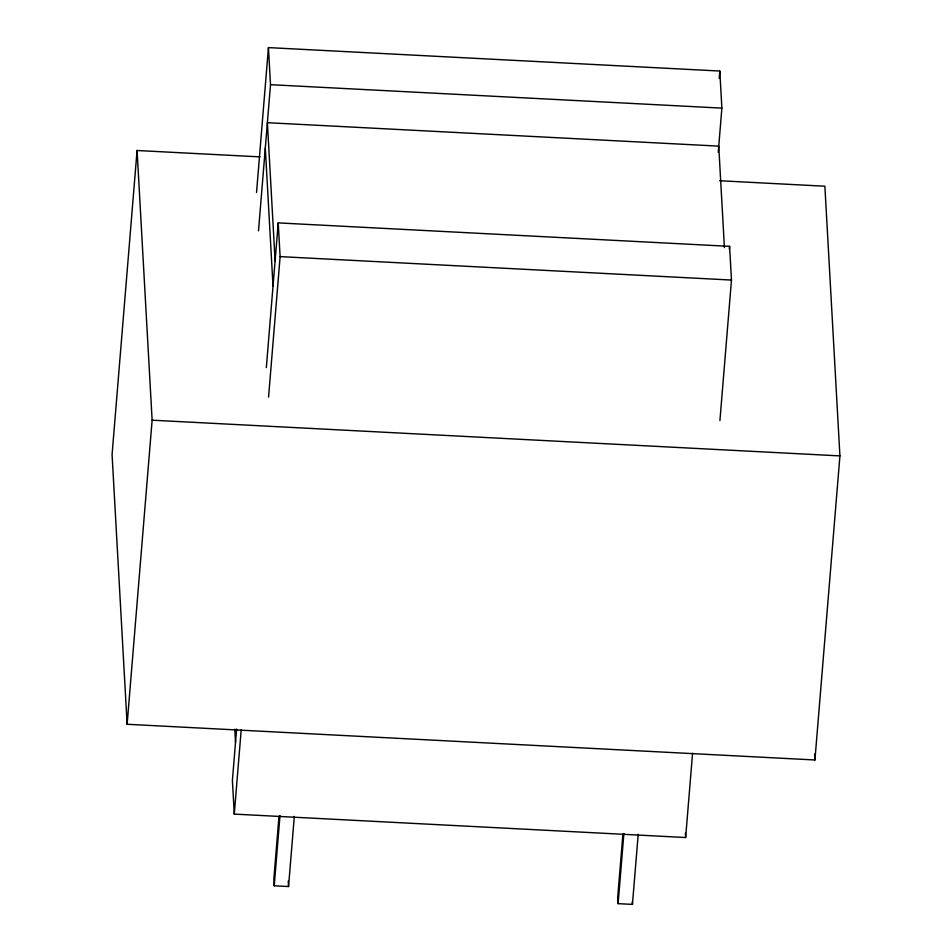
<?xml version="1.0" encoding="UTF-8"?>
<svg xmlns="http://www.w3.org/2000/svg" width="952" height="952" viewBox="0 0 952 952"><rect width="100%" height="100%" fill="white"/><g stroke="black" fill="none" stroke-linecap="round" stroke-linejoin="round"><path stroke-width="1.43" d="M260.11 156.878L137.076 150.499L112.074 454.58L127.128 724.27L814.924 759.982L839.926 455.901L824.872 186.211L719.629 180.737M127.128 724.27L152.13 420.189L137.076 150.499M256.528 192.518L268.44 47.6L719.807 71.043L721.878 108.123L718.248 152.32M258.504 230.836L270.511 84.68L268.44 47.6M236.62 729.042L232.395 780.39L234.275 814.103L685.642 837.534L692.568 753.246M266.334 367.579L278.222 222.899L729.589 246.342L731.469 280.055L719.926 420.534M234.275 814.103L241.201 729.815M268.559 397.091L280.114 256.612L278.222 222.899M279.007 816.197L273.843 879.053L274.224 885.8L288.551 886.538L294.311 816.364M274.224 885.8L279.983 815.626M622.906 834.047L617.741 896.915L618.11 903.65L632.437 904.4L638.209 834.226M618.11 903.65L623.881 833.488M719.2 78.433L719.807 71.043M729.351 249.281L729.589 246.342M270.511 84.68L721.878 108.123M280.114 256.612L731.469 280.055M152.13 420.189L839.926 455.901M814.591 754.055L814.924 759.982M724.413 247.591L718.748 146.132L267.393 122.689L275.104 260.907M685.392 833.143L685.642 837.534M632.295 901.699L632.437 904.4M265.31 148.036L273.022 286.255M288.242 881.147L288.551 886.538M234.775 729.149L235.513 742.381"/></g></svg>
